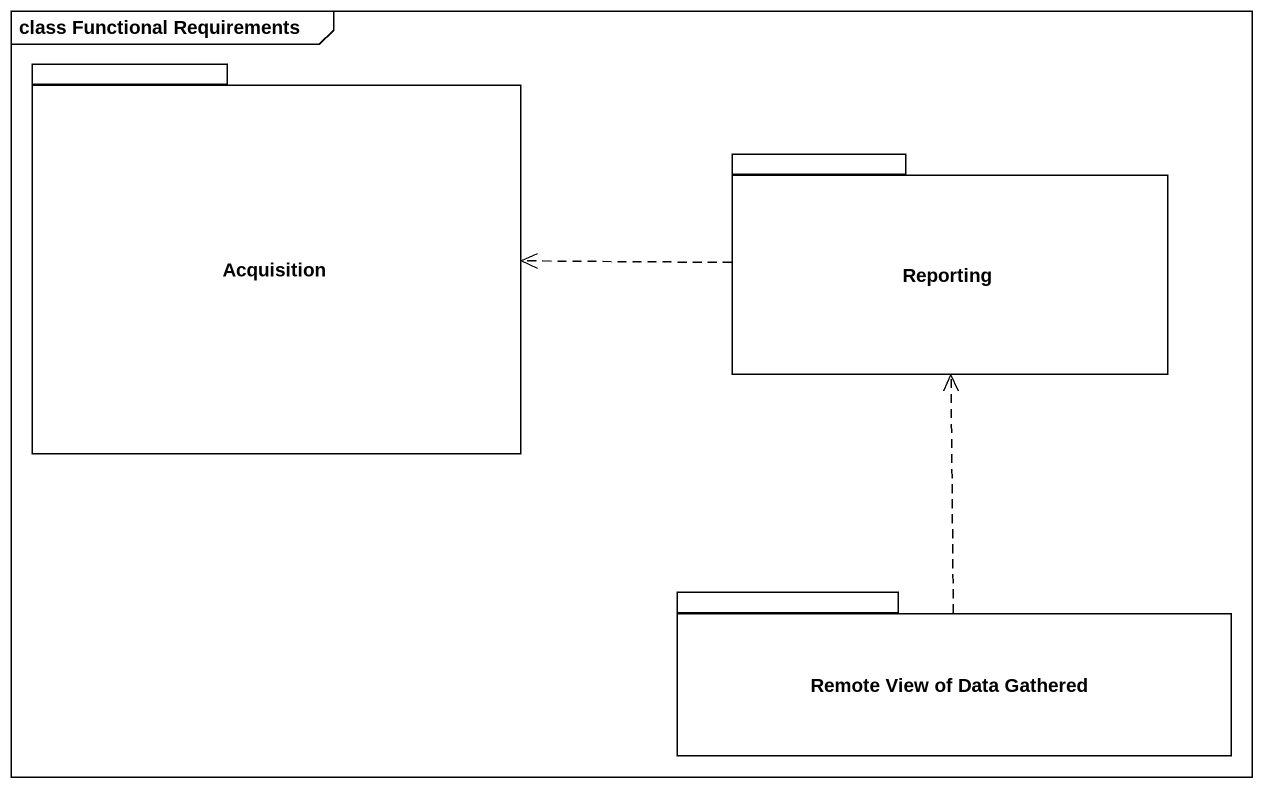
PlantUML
@startuml
mainframe class Functional Requirements
package Acquisition {
}
package Reporting {
}
package "Remote View of Data Gathered" as Remote_View_of_Data_Gathered {
}
Reporting .left.> Acquisition
Remote_View_of_Data_Gathered .up.> Reporting
@enduml
